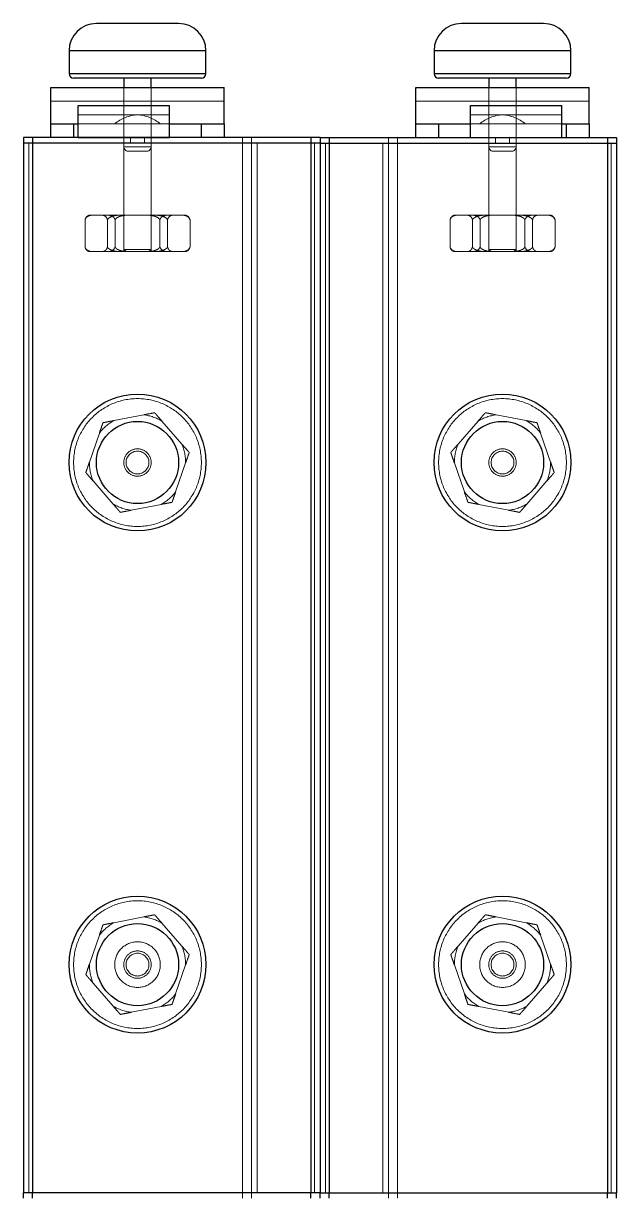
# Model space of a CAD drawing. Header units: millimetres. Extents: x 4892990 to 5673724, y 2128419 to 2381812.
# Drawn here: x 5653734 to 5654140, y 2380016 to 2380817 of the extents above; entities that cross this region are included whole.
import ezdxf

# ---------------------------------------------------------------- set-up
doc = ezdxf.new("R2010")
doc.units = ezdxf.units.MM
doc.header["$LTSCALE"] = 1000
doc.linetypes.add('HIDDEN', pattern=[0.375, 0.25, -0.125])
doc.layers.get('0').update_dxf_attribs({"linetype": 'CONTINUOUS'})

msp = doc.modelspace()

# ---------------------------------------------------------------- linework, layer by layer
at = {"color": 7, "linetype": 'Continuous', "lineweight": 25, "ltscale": 20}
for p, q in [((5653809.91, 2380817.33), (5653784.18, 2380817.33)), ((5653840.34, 2380817.33), (5653809.91, 2380817.33)), ((5654089.94, 2380817.33), (5654033.78, 2380817.33)), ((5653765.46, 2380798.61), (5653765.46, 2380783.01)), ((5653859.06, 2380783.01), (5653859.06, 2380798.61)), ((5654015.06, 2380798.61), (5654015.06, 2380783.01)), ((5654108.66, 2380783.01), (5654108.66, 2380798.61)), ((5653752.98, 2380773.65), (5653871.54, 2380773.65)), ((5653752.98, 2380748.69), (5653752.98, 2380773.65)), ((5653808.6, 2380779.89), (5653768.58, 2380779.89)), ((5653802.9, 2380779.89), (5653802.9, 2380773.65)), ((5653855.94, 2380779.89), (5653808.6, 2380779.89)), ((5653821.62, 2380773.65), (5653821.62, 2380779.89)), ((5653871.54, 2380748.69), (5653871.54, 2380773.65)), ((5654002.58, 2380773.65), (5654121.14, 2380773.65)), ((5654002.58, 2380748.69), (5654002.58, 2380773.65)), ((5654105.54, 2380779.89), (5654018.18, 2380779.89)), ((5654052.5, 2380779.89), (5654052.5, 2380773.65)), ((5654071.22, 2380773.65), (5654071.22, 2380779.89)), ((5654121.14, 2380748.69), (5654121.14, 2380773.65)), ((5653771.7, 2380739.33), (5653771.7, 2380761.17)), ((5653771.7, 2380761.17), (5653834.1, 2380761.17)), ((5653834.1, 2380739.33), (5653834.1, 2380761.17)), ((5654040.02, 2380739.33), (5654040.02, 2380761.17)), ((5654040.02, 2380761.17), (5654102.42, 2380761.17)), ((5654102.42, 2380739.33), (5654102.42, 2380761.17)), ((5653752.98, 2380739.33), (5653752.98, 2380748.69)), ((5653752.98, 2380748.69), (5653768.58, 2380748.69)), ((5653768.58, 2380748.69), (5653768.58, 2380739.33)), ((5653768.58, 2380748.69), (5653771.7, 2380748.69)), ((5653834.1, 2380748.69), (5653855.94, 2380748.69)), ((5653855.94, 2380739.33), (5653855.94, 2380748.69)), ((5653855.94, 2380748.69), (5653871.54, 2380748.69)), ((5653871.54, 2380748.69), (5653871.54, 2380739.33)), ((5654002.58, 2380739.33), (5654002.58, 2380748.69)), ((5654002.58, 2380748.69), (5654018.18, 2380748.69)), ((5654018.18, 2380748.69), (5654018.18, 2380739.33)), ((5654018.18, 2380748.69), (5654040.02, 2380748.69)), ((5654102.42, 2380748.69), (5654105.54, 2380748.69)), ((5654105.54, 2380739.33), (5654105.54, 2380748.69)), ((5654105.54, 2380748.69), (5654121.14, 2380748.69)), ((5654121.14, 2380748.69), (5654121.14, 2380739.33)), ((5653734.26, 2380739.33), (5653734.26, 2380735.59)), ((5653740.5, 2380739.33), (5653734.26, 2380739.33)), ((5653734.26, 2380735.59), (5653734.26, 2380017.99)), ((5653740.5, 2380735.59), (5653734.26, 2380735.59)), ((5653740.5, 2380739.33), (5653740.5, 2380735.59)), ((5653930.82, 2380739.33), (5653740.5, 2380739.33)), ((5653740.5, 2380735.59), (5653740.5, 2380017.99)), ((5653930.82, 2380735.59), (5653740.5, 2380735.59)), ((5653771.7, 2380739.33), (5653834.1, 2380739.33)), ((5653930.82, 2380739.33), (5653930.82, 2380735.59)), ((5653937.06, 2380739.33), (5653930.82, 2380739.33)), ((5653930.82, 2380735.59), (5653930.82, 2380017.99)), ((5653937.06, 2380735.59), (5653930.82, 2380735.59)), ((5653937.06, 2380739.33), (5653937.06, 2380735.59)), ((5653937.06, 2380739.33), (5653943.3, 2380739.33)), ((5653937.06, 2380735.59), (5653937.06, 2380017.99)), ((5653937.06, 2380735.59), (5653943.3, 2380735.59)), ((5653943.3, 2380739.33), (5653943.3, 2380735.59)), ((5653943.3, 2380739.33), (5654133.62, 2380739.33)), ((5653943.3, 2380735.59), (5653943.3, 2380017.99)), ((5653943.3, 2380735.59), (5654133.62, 2380735.59)), ((5654040.02, 2380739.33), (5654102.42, 2380739.33)), ((5654133.62, 2380739.33), (5654133.62, 2380735.59)), ((5654133.62, 2380739.33), (5654139.86, 2380739.33)), ((5654133.62, 2380735.59), (5654133.62, 2380017.99)), ((5654133.62, 2380735.59), (5654139.86, 2380735.59)), ((5654139.86, 2380739.33), (5654139.86, 2380735.59)), ((5654139.86, 2380735.59), (5654139.86, 2380017.99)), ((5653734.26, 2380014.25), (5653734.26, 2380017.99)), ((5653740.5, 2380017.99), (5653734.26, 2380017.99)), ((5653740.5, 2380014.25), (5653740.5, 2380017.99)), ((5653930.82, 2380017.99), (5653740.5, 2380017.99)), ((5653930.82, 2380014.25), (5653930.82, 2380017.99)), ((5653937.06, 2380017.99), (5653930.82, 2380017.99)), ((5653937.06, 2380014.25), (5653937.06, 2380017.99)), ((5653937.06, 2380017.99), (5653943.3, 2380017.99)), ((5653943.3, 2380017.99), (5654133.62, 2380017.99)), ((5653943.3, 2380014.25), (5653943.3, 2380017.99)), ((5654133.62, 2380017.99), (5654139.86, 2380017.99)), ((5654133.62, 2380014.25), (5654133.62, 2380017.99)), ((5654139.86, 2380014.25), (5654139.86, 2380017.99))]:
    msp.add_line(p, q, dxfattribs=at)
at = {"color": 8, "linetype": 'Continuous', "lineweight": 25, "ltscale": 20}
for p, q in [((5653808.34, 2380798.61), (5653765.46, 2380798.61)), ((5653859.06, 2380798.61), (5653808.34, 2380798.61)), ((5654108.66, 2380798.61), (5654015.06, 2380798.61)), ((5653765.46, 2380783.01), (5653808.34, 2380783.01)), ((5653808.34, 2380783.01), (5653859.06, 2380783.01)), ((5654015.06, 2380783.01), (5654108.66, 2380783.01))]:
    msp.add_line(p, q, dxfattribs=at)
at = {"color": 7, "linetype": 'HIDDEN', "lineweight": 18, "ltscale": 20}
for p, q in [((5653765.46, 2380798.61), (5653859.06, 2380798.61)), ((5654015.06, 2380798.61), (5654057.94, 2380798.61)), ((5654057.94, 2380798.61), (5654108.66, 2380798.61)), ((5653859.06, 2380783.01), (5653765.46, 2380783.01)), ((5654057.94, 2380783.01), (5654015.06, 2380783.01)), ((5654108.66, 2380783.01), (5654057.94, 2380783.01)), ((5653802.9, 2380773.65), (5653802.9, 2380764.29)), ((5653802.9, 2380773.65), (5653802.9, 2380662.89)), ((5653821.62, 2380764.29), (5653821.62, 2380773.65)), ((5653821.62, 2380662.89), (5653821.62, 2380773.65)), ((5654052.5, 2380773.65), (5654052.5, 2380764.29)), ((5654052.5, 2380773.65), (5654052.5, 2380662.89)), ((5654071.22, 2380764.29), (5654071.22, 2380773.65)), ((5654071.22, 2380662.89), (5654071.22, 2380773.65)), ((5653752.98, 2380764.29), (5653871.54, 2380764.29)), ((5654002.58, 2380764.29), (5654121.14, 2380764.29)), ((5653771.7, 2380754.93), (5653834.1, 2380754.93)), ((5654040.02, 2380754.93), (5654102.42, 2380754.93)), ((5653768.58, 2380739.33), (5653768.58, 2380748.69)), ((5653771.7, 2380748.69), (5653834.1, 2380748.69)), ((5653855.94, 2380748.69), (5653855.94, 2380739.33)), ((5654018.18, 2380739.33), (5654018.18, 2380748.69)), ((5654040.02, 2380748.69), (5654102.42, 2380748.69)), ((5654105.54, 2380748.69), (5654105.54, 2380739.33)), ((5653738, 2380735.59), (5653738, 2380017.99)), ((5653740.5, 2380739.33), (5653740.5, 2380735.59)), ((5653740.5, 2380735.59), (5653740.5, 2380017.99)), ((5653807.58, 2380739.33), (5653807.58, 2380735.59)), ((5653816.94, 2380735.59), (5653816.94, 2380739.33)), ((5653884.02, 2380739.33), (5653884.02, 2380735.59)), ((5653884.02, 2380735.59), (5653884.02, 2380017.99)), ((5653890.26, 2380739.33), (5653890.26, 2380735.59)), ((5653890.26, 2380735.59), (5653890.26, 2380017.99)), ((5653894, 2380735.59), (5653894, 2380017.99)), ((5653930.82, 2380739.33), (5653930.82, 2380735.59)), ((5653930.82, 2380735.59), (5653930.82, 2380017.99)), ((5653933.31, 2380735.59), (5653933.31, 2380017.99)), ((5653940.8, 2380735.59), (5653940.8, 2380017.99)), ((5653943.3, 2380739.33), (5653943.3, 2380735.59)), ((5653943.3, 2380735.59), (5653943.3, 2380017.99)), ((5653980.11, 2380735.59), (5653980.11, 2380017.99)), ((5653983.86, 2380739.33), (5653983.86, 2380735.59)), ((5653983.86, 2380735.59), (5653983.86, 2380017.99)), ((5653990.1, 2380739.33), (5653990.1, 2380735.59)), ((5653990.1, 2380735.59), (5653990.1, 2380017.99)), ((5654057.18, 2380739.33), (5654057.18, 2380735.59)), ((5654066.54, 2380735.59), (5654066.54, 2380739.33)), ((5654133.62, 2380739.33), (5654133.62, 2380735.59)), ((5654133.62, 2380735.59), (5654133.62, 2380017.99)), ((5654136.11, 2380735.59), (5654136.11, 2380017.99)), ((5653802.91, 2380733.09), (5653821.61, 2380733.09)), ((5653810.9, 2380729.97), (5653806.02, 2380729.97)), ((5653818.5, 2380729.97), (5653810.9, 2380729.97)), ((5654071.21, 2380733.09), (5654052.51, 2380733.09)), ((5654068.1, 2380729.97), (5654055.62, 2380729.97)), ((5653779.35, 2380686.29), (5653779.57, 2380686.29)), ((5653788.48, 2380686.29), (5653779.57, 2380686.29)), ((5653799.22, 2380686.29), (5653788.48, 2380686.29)), ((5653820.07, 2380686.29), (5653799.22, 2380686.29)), ((5653802.9, 2380686.29), (5653802.9, 2380661.33)), ((5653820.07, 2380686.29), (5653831.91, 2380686.29)), ((5653821.62, 2380661.33), (5653821.62, 2380686.29)), ((5653843.85, 2380686.29), (5653831.91, 2380686.29)), ((5653843.85, 2380686.29), (5653845.16, 2380686.29)), ((5654028.95, 2380686.29), (5654030.27, 2380686.29)), ((5654042.21, 2380686.29), (5654030.27, 2380686.29)), ((5654042.21, 2380686.29), (5654054.04, 2380686.29)), ((5654052.5, 2380686.29), (5654052.5, 2380661.33)), ((5654074.89, 2380686.29), (5654054.04, 2380686.29)), ((5654071.22, 2380661.33), (5654071.22, 2380686.29)), ((5654074.89, 2380686.29), (5654085.63, 2380686.29)), ((5654094.54, 2380686.29), (5654085.63, 2380686.29)), ((5654094.54, 2380686.29), (5654094.76, 2380686.29)), ((5653776.36, 2380683.17), (5653776.36, 2380664.45)), ((5653791.69, 2380683.17), (5653791.69, 2380664.45)), ((5653796.92, 2380683.17), (5653796.92, 2380664.45)), ((5653827.59, 2380683.17), (5653827.59, 2380664.45)), ((5653832.82, 2380683.17), (5653832.82, 2380664.45)), ((5653848.16, 2380683.17), (5653848.16, 2380664.45)), ((5654025.96, 2380683.17), (5654025.96, 2380664.45)), ((5654041.29, 2380683.17), (5654041.29, 2380664.45)), ((5654046.52, 2380683.17), (5654046.52, 2380664.45)), ((5654077.19, 2380683.17), (5654077.19, 2380664.45)), ((5654082.42, 2380683.17), (5654082.42, 2380664.45)), ((5654097.76, 2380683.17), (5654097.76, 2380664.45)), ((5653779.35, 2380661.33), (5653779.57, 2380661.33)), ((5653788.48, 2380661.33), (5653779.57, 2380661.33)), ((5653799.22, 2380661.33), (5653788.48, 2380661.33)), ((5653820.07, 2380661.33), (5653799.22, 2380661.33)), ((5653802.9, 2380662.89), (5653811.47, 2380662.89)), ((5653802.9, 2380662.89), (5653804.46, 2380661.33)), ((5653811.47, 2380662.89), (5653821.62, 2380662.89)), ((5653820.06, 2380661.33), (5653821.62, 2380662.89)), ((5653820.07, 2380661.33), (5653831.91, 2380661.33)), ((5653843.85, 2380661.33), (5653831.91, 2380661.33)), ((5653843.85, 2380661.33), (5653845.16, 2380661.33)), ((5654028.95, 2380661.33), (5654030.27, 2380661.33)), ((5654042.21, 2380661.33), (5654030.27, 2380661.33)), ((5654042.21, 2380661.33), (5654054.04, 2380661.33)), ((5654052.5, 2380662.89), (5654071.22, 2380662.89)), ((5654052.5, 2380662.89), (5654054.06, 2380661.33)), ((5654074.89, 2380661.33), (5654054.04, 2380661.33)), ((5654069.66, 2380661.33), (5654071.22, 2380662.89)), ((5654074.89, 2380661.33), (5654085.63, 2380661.33)), ((5654094.54, 2380661.33), (5654085.63, 2380661.33)), ((5654094.54, 2380661.33), (5654094.76, 2380661.33)), ((5653796.03, 2380545.82), (5653816.57, 2380549.81)), ((5654057.54, 2380549.81), (5654078.08, 2380545.82)), ((5653828.94, 2380545.55), (5653842.66, 2380529.77)), ((5654031.45, 2380529.77), (5654045.17, 2380545.55)), ((5653779.35, 2380517.45), (5653786.16, 2380537.24)), ((5654087.95, 2380537.24), (5654094.76, 2380517.45)), ((5653845.16, 2380516.92), (5653838.35, 2380497.14)), ((5654035.76, 2380497.14), (5654028.95, 2380516.92)), ((5653795.57, 2380488.83), (5653781.85, 2380504.61)), ((5654092.26, 2380504.61), (5654078.54, 2380488.83)), ((5653828.48, 2380488.56), (5653807.94, 2380484.57)), ((5654066.17, 2380484.57), (5654045.63, 2380488.56)), ((5653796.03, 2380202.62), (5653816.57, 2380206.61)), ((5654057.54, 2380206.61), (5654078.08, 2380202.62)), ((5653828.94, 2380202.35), (5653842.66, 2380186.57)), ((5654031.45, 2380186.57), (5654045.17, 2380202.35)), ((5653779.35, 2380174.25), (5653786.16, 2380194.04)), ((5654087.95, 2380194.04), (5654094.76, 2380174.25)), ((5653845.16, 2380173.72), (5653838.35, 2380153.94)), ((5654035.76, 2380153.94), (5654028.95, 2380173.72)), ((5653795.57, 2380145.63), (5653781.85, 2380161.41)), ((5654092.26, 2380161.41), (5654078.54, 2380145.63)), ((5653828.48, 2380145.36), (5653807.94, 2380141.37)), ((5654066.17, 2380141.37), (5654045.63, 2380145.36)), ((5653740.5, 2380014.25), (5653740.5, 2380017.99)), ((5653884.02, 2380014.25), (5653884.02, 2380017.99)), ((5653890.26, 2380014.25), (5653890.26, 2380017.99)), ((5653930.82, 2380014.25), (5653930.82, 2380017.99)), ((5653943.3, 2380014.25), (5653943.3, 2380017.99)), ((5653983.86, 2380014.25), (5653983.86, 2380017.99)), ((5653990.1, 2380014.25), (5653990.1, 2380017.99)), ((5654133.62, 2380014.25), (5654133.62, 2380017.99))]:
    msp.add_line(p, q, dxfattribs=at)
at = {"color": 7, "linetype": 'Continuous', "lineweight": 25, "ltscale": 400}
for centre, radius in [((5653812.26, 2380517.19), 46.8), ((5654061.86, 2380517.19), 46.8), ((5653812.26, 2380517.19), 28.08), ((5654061.86, 2380517.19), 28.08), ((5653812.26, 2380173.99), 46.8), ((5654061.86, 2380173.99), 46.8), ((5653812.26, 2380173.99), 28.08), ((5654061.86, 2380173.99), 28.08)]:
    msp.add_circle(centre, radius, dxfattribs=at)
at = {"color": 7, "linetype": 'HIDDEN', "lineweight": 18, "ltscale": 400}
for centre, radius in [((5653812.26, 2380517.19), 43.68), ((5654061.86, 2380517.19), 43.68), ((5653812.26, 2380517.19), 9.36), ((5653812.26, 2380517.19), 7.8), ((5654061.86, 2380517.19), 9.36), ((5654061.86, 2380517.19), 7.8), ((5653812.26, 2380173.99), 43.68), ((5654061.86, 2380173.99), 43.68), ((5653812.26, 2380173.99), 15.6), ((5654061.86, 2380173.99), 15.6), ((5653812.26, 2380173.99), 9.36), ((5653812.26, 2380173.99), 7.8), ((5654061.86, 2380173.99), 9.36), ((5654061.86, 2380173.99), 7.8)]:
    msp.add_circle(centre, radius, dxfattribs=at)
at = {"color": 7, "linetype": 'Continuous', "lineweight": 25, "ltscale": 400}
for centre, radius, start, end in [((5653784.18, 2380798.61), 18.72, 90, 180), ((5653840.34, 2380798.61), 18.72, 0, 90), ((5654033.78, 2380798.61), 18.72, 90, 180), ((5654089.94, 2380798.61), 18.72, 0, 90), ((5653768.58, 2380783.01), 3.12, 180, 270), ((5653855.94, 2380783.01), 3.12, 270, 0), ((5654018.18, 2380783.01), 3.12, 180, 270), ((5654105.54, 2380783.01), 3.12, 270, 0)]:
    msp.add_arc(centre, radius, start, end, dxfattribs=at)
at = {"color": 7, "linetype": 'HIDDEN', "lineweight": 18, "ltscale": 400}
for centre, radius, start, end in [((5653814.16, 2380727.54), 27.46, 93.98456, 129.61826), ((5653810.35, 2380727.54), 27.46, 50.38174, 86.01544), ((5654063.76, 2380727.54), 27.46, 93.98456, 129.61826), ((5654059.95, 2380727.54), 27.46, 50.38174, 86.01544), ((5653806.02, 2380733.09), 3.12, 180, 270), ((5653818.5, 2380733.09), 3.12, 270, 0), ((5654055.62, 2380733.09), 3.12, 180, 270), ((5654068.1, 2380733.09), 3.12, 270, 0), ((5653780.71, 2380681.82), 4.68, 106.87449, 128.90377), ((5653843.8, 2380681.82), 4.68, 51.07907, 73.12551), ((5654030.31, 2380681.82), 4.68, 106.87449, 129.4744), ((5654093.4, 2380681.82), 4.68, 50.57514, 73.12551), ((5653780.71, 2380665.81), 4.68, 230.57514, 253.12551), ((5653843.8, 2380665.81), 4.68, 286.87449, 309.4744), ((5654030.31, 2380665.81), 4.68, 231.07907, 253.12551), ((5654093.4, 2380665.81), 4.68, 286.87449, 308.90377), ((5653812.26, 2380517.19), 32.91, 59.53865, 82.47109), ((5654061.86, 2380517.19), 32.91, 97.52891, 120.46135), ((5653812.26, 2380517.19), 32.91, 119.53865, 142.47109), ((5654061.86, 2380517.19), 32.91, 37.52891, 60.46135), ((5653812.26, 2380517.19), 32.91, 359.53865, 22.47109), ((5654061.86, 2380517.19), 32.91, 157.52891, 180.46135), ((5653812.26, 2380517.19), 32.91, 179.53865, 202.47109), ((5654061.86, 2380517.19), 32.91, 337.52891, 0.46135), ((5653812.26, 2380517.19), 32.91, 299.53865, 322.47109), ((5654061.86, 2380517.19), 32.91, 217.52891, 240.46135), ((5653812.26, 2380517.19), 32.91, 239.53865, 262.47109), ((5654061.86, 2380517.19), 32.91, 277.52891, 300.46135), ((5653812.26, 2380173.99), 32.91, 59.53865, 82.47109), ((5654061.86, 2380173.99), 32.91, 97.52891, 120.46135), ((5653812.26, 2380173.99), 32.91, 119.53865, 142.47109), ((5654061.86, 2380173.99), 32.91, 37.52891, 60.46135), ((5653812.26, 2380173.99), 32.91, 359.53865, 22.47109), ((5654061.86, 2380173.99), 32.91, 157.52891, 180.46135), ((5653812.26, 2380173.99), 32.91, 179.53865, 202.47109), ((5654061.86, 2380173.99), 32.91, 337.52891, 0.46135), ((5653812.26, 2380173.99), 32.91, 299.53865, 322.47109), ((5654061.86, 2380173.99), 32.91, 217.52891, 240.46135), ((5653812.26, 2380173.99), 32.91, 239.53865, 262.47109), ((5654061.86, 2380173.99), 32.91, 277.52891, 300.46135)]:
    msp.add_arc(centre, radius, start, end, dxfattribs=at)
at = {"color": 7, "linetype": 'HIDDEN', "lineweight": 18, "ltscale": 20}
for points, knots in [([(5653776.36, 2380683.17), (5653776.5, 2380683.59), (5653776.87, 2380684.62), (5653778, 2380685.78), (5653778.95, 2380686.09), (5653779.57, 2380686.29)], [0, 0, 0, 0, 0.189982, 0.475794, 1, 1, 1, 1]), ([(5653780.67, 2380686.29), (5653779.73, 2380686.07), (5653778.45, 2380685.76), (5653776.98, 2380684.49), (5653776.55, 2380683.59), (5653776.36, 2380683.17)], [0, 0, 0, 0, 0.585914, 0.807342, 1, 1, 1, 1]), ([(5653788.48, 2380686.29), (5653789.17, 2380686.07), (5653790.13, 2380685.76), (5653791.23, 2380684.49), (5653791.55, 2380683.59), (5653791.69, 2380683.17)], [0, 0, 0, 0, 0.585914, 0.807342, 1, 1, 1, 1]), ([(5653791.69, 2380683.17), (5653791.8, 2380683.33), (5653792.2, 2380683.92), (5653793.55, 2380684.95), (5653796.02, 2380685.89), (5653798.09, 2380686.15), (5653799.22, 2380686.29)], [0, 0, 0, 0, 0.067169, 0.254115, 0.594358, 1, 1, 1, 1]), ([(5653796.92, 2380683.17), (5653796.72, 2380683.59), (5653796.23, 2380684.62), (5653794.72, 2380685.78), (5653793.44, 2380686.09), (5653792.61, 2380686.29)], [0, 0, 0, 0, 0.189982, 0.475794, 1, 1, 1, 1]), ([(5653804.44, 2380686.29), (5653803.25, 2380686.14), (5653801.35, 2380685.9), (5653798.89, 2380684.99), (5653797.52, 2380684.06), (5653797.01, 2380683.32), (5653796.92, 2380683.17)], [0, 0, 0, 0, 0.42784, 0.681519, 0.937996, 1, 1, 1, 1]), ([(5653820.07, 2380686.29), (5653821.26, 2380686.14), (5653823.16, 2380685.9), (5653825.62, 2380684.99), (5653827, 2380684.06), (5653827.5, 2380683.32), (5653827.59, 2380683.17)], [0, 0, 0, 0, 0.427841, 0.681518, 0.937997, 1, 1, 1, 1]), ([(5653832.82, 2380683.17), (5653832.71, 2380683.33), (5653832.31, 2380683.92), (5653830.96, 2380684.95), (5653828.49, 2380685.89), (5653826.42, 2380686.15), (5653825.29, 2380686.29)], [0, 0, 0, 0, 0.067168, 0.254115, 0.594357, 1, 1, 1, 1]), ([(5653827.59, 2380683.17), (5653827.79, 2380683.59), (5653828.28, 2380684.62), (5653829.79, 2380685.78), (5653831.08, 2380686.09), (5653831.91, 2380686.29)], [0, 0, 0, 0, 0.189982, 0.475794, 1, 1, 1, 1]), ([(5653836.03, 2380686.29), (5653835.34, 2380686.07), (5653834.38, 2380685.76), (5653833.28, 2380684.49), (5653832.97, 2380683.59), (5653832.82, 2380683.17)], [0, 0, 0, 0, 0.585914, 0.807342, 1, 1, 1, 1]), ([(5653843.85, 2380686.29), (5653844.78, 2380686.07), (5653846.06, 2380685.76), (5653847.53, 2380684.49), (5653847.96, 2380683.59), (5653848.16, 2380683.17)], [0, 0, 0, 0, 0.585914, 0.807342, 1, 1, 1, 1]), ([(5653848.16, 2380683.17), (5653848.01, 2380683.59), (5653847.64, 2380684.62), (5653846.52, 2380685.78), (5653845.56, 2380686.09), (5653844.94, 2380686.29)], [0, 0, 0, 0, 0.189983, 0.475794, 1, 1, 1, 1]), ([(5654025.96, 2380683.17), (5654026.15, 2380683.59), (5654026.64, 2380684.62), (5654028.15, 2380685.78), (5654029.44, 2380686.09), (5654030.27, 2380686.29)], [0, 0, 0, 0, 0.1899824, 0.4757941, 1, 1, 1, 1]), ([(5654029.17, 2380686.29), (5654028.48, 2380686.07), (5654027.52, 2380685.76), (5654026.42, 2380684.49), (5654026.1, 2380683.59), (5654025.96, 2380683.17)], [0, 0, 0, 0, 0.585914, 0.807342, 1, 1, 1, 1]), ([(5654041.29, 2380683.17), (5654041.15, 2380683.59), (5654040.78, 2380684.62), (5654039.65, 2380685.78), (5654038.7, 2380686.09), (5654038.08, 2380686.29)], [0, 0, 0, 0, 0.189983, 0.475794, 1, 1, 1, 1]), ([(5654048.82, 2380686.29), (5654047.63, 2380686.14), (5654045.73, 2380685.9), (5654043.27, 2380684.99), (5654041.89, 2380684.06), (5654041.39, 2380683.32), (5654041.29, 2380683.17)], [0, 0, 0, 0, 0.427841, 0.681518, 0.937997, 1, 1, 1, 1]), ([(5654042.21, 2380686.29), (5654043.14, 2380686.07), (5654044.42, 2380685.76), (5654045.89, 2380684.49), (5654046.32, 2380683.59), (5654046.52, 2380683.17)], [0, 0, 0, 0, 0.585914, 0.807342, 1, 1, 1, 1]), ([(5654046.52, 2380683.17), (5654046.62, 2380683.33), (5654047.03, 2380683.92), (5654048.38, 2380684.95), (5654050.84, 2380685.89), (5654052.92, 2380686.15), (5654054.04, 2380686.29)], [0, 0, 0, 0, 0.067168, 0.254115, 0.594357, 1, 1, 1, 1]), ([(5654077.19, 2380683.17), (5654077.09, 2380683.33), (5654076.69, 2380683.92), (5654075.34, 2380684.95), (5654072.87, 2380685.89), (5654070.8, 2380686.15), (5654069.67, 2380686.29)], [0, 0, 0, 0, 0.067169, 0.254115, 0.594358, 1, 1, 1, 1]), ([(5654074.89, 2380686.29), (5654076.08, 2380686.14), (5654077.98, 2380685.9), (5654080.44, 2380684.99), (5654081.82, 2380684.06), (5654082.32, 2380683.32), (5654082.42, 2380683.17)], [0, 0, 0, 0, 0.427842, 0.681519, 0.937997, 1, 1, 1, 1]), ([(5654081.51, 2380686.29), (5654080.57, 2380686.07), (5654079.29, 2380685.76), (5654077.82, 2380684.49), (5654077.39, 2380683.59), (5654077.19, 2380683.17)], [0, 0, 0, 0, 0.585914, 0.807342, 1, 1, 1, 1]), ([(5654082.42, 2380683.17), (5654082.56, 2380683.59), (5654082.93, 2380684.62), (5654084.06, 2380685.78), (5654085.01, 2380686.09), (5654085.63, 2380686.29)], [0, 0, 0, 0, 0.189982, 0.475794, 1, 1, 1, 1]), ([(5654097.76, 2380683.17), (5654097.56, 2380683.59), (5654097.07, 2380684.62), (5654095.56, 2380685.78), (5654094.28, 2380686.09), (5654093.45, 2380686.29)], [0, 0, 0, 0, 0.1899824, 0.4757938, 1, 1, 1, 1]), ([(5654094.54, 2380686.29), (5654095.24, 2380686.07), (5654096.19, 2380685.76), (5654097.29, 2380684.49), (5654097.61, 2380683.59), (5654097.76, 2380683.17)], [0, 0, 0, 0, 0.585914, 0.807342, 1, 1, 1, 1]), ([(5653779.57, 2380661.33), (5653778.88, 2380661.56), (5653777.92, 2380661.87), (5653776.82, 2380663.13), (5653776.5, 2380664.04), (5653776.36, 2380664.45)], [0, 0, 0, 0, 0.585914, 0.807342, 1, 1, 1, 1]), ([(5653776.36, 2380664.45), (5653776.55, 2380664.04), (5653777.04, 2380663.01), (5653778.55, 2380661.84), (5653779.84, 2380661.53), (5653780.67, 2380661.33)], [0, 0, 0, 0, 0.1899824, 0.4757938, 1, 1, 1, 1]), ([(5653791.69, 2380664.45), (5653791.55, 2380664.04), (5653791.18, 2380663.01), (5653790.05, 2380661.84), (5653789.1, 2380661.53), (5653788.48, 2380661.33)], [0, 0, 0, 0, 0.189982, 0.475794, 1, 1, 1, 1]), ([(5653799.22, 2380661.33), (5653798.03, 2380661.49), (5653796.13, 2380661.73), (5653793.67, 2380662.64), (5653792.29, 2380663.57), (5653791.79, 2380664.31), (5653791.69, 2380664.45)], [0, 0, 0, 0, 0.427842, 0.681519, 0.937997, 1, 1, 1, 1]), ([(5653792.61, 2380661.33), (5653793.54, 2380661.56), (5653794.82, 2380661.87), (5653796.29, 2380663.13), (5653796.72, 2380664.04), (5653796.92, 2380664.45)], [0, 0, 0, 0, 0.585914, 0.807342, 1, 1, 1, 1]), ([(5653796.92, 2380664.45), (5653797.02, 2380664.3), (5653797.43, 2380663.71), (5653798.78, 2380662.67), (5653801.24, 2380661.74), (5653803.32, 2380661.48), (5653804.44, 2380661.33)], [0, 0, 0, 0, 0.067169, 0.254115, 0.594358, 1, 1, 1, 1]), ([(5653827.59, 2380664.45), (5653827.49, 2380664.3), (5653827.09, 2380663.71), (5653825.74, 2380662.67), (5653823.27, 2380661.74), (5653821.2, 2380661.48), (5653820.07, 2380661.33)], [0, 0, 0, 0, 0.067168, 0.254115, 0.594357, 1, 1, 1, 1]), ([(5653825.29, 2380661.33), (5653826.48, 2380661.49), (5653828.38, 2380661.73), (5653830.84, 2380662.64), (5653832.22, 2380663.57), (5653832.72, 2380664.31), (5653832.82, 2380664.45)], [0, 0, 0, 0, 0.427841, 0.681518, 0.937997, 1, 1, 1, 1]), ([(5653831.91, 2380661.33), (5653830.97, 2380661.56), (5653829.69, 2380661.87), (5653828.22, 2380663.13), (5653827.79, 2380664.04), (5653827.59, 2380664.45)], [0, 0, 0, 0, 0.585914, 0.807342, 1, 1, 1, 1]), ([(5653832.82, 2380664.45), (5653832.96, 2380664.04), (5653833.33, 2380663.01), (5653834.46, 2380661.84), (5653835.41, 2380661.53), (5653836.03, 2380661.33)], [0, 0, 0, 0, 0.189983, 0.475794, 1, 1, 1, 1]), ([(5653848.16, 2380664.45), (5653847.96, 2380664.04), (5653847.47, 2380663.01), (5653845.96, 2380661.84), (5653844.68, 2380661.53), (5653843.85, 2380661.33)], [0, 0, 0, 0, 0.1899824, 0.4757941, 1, 1, 1, 1]), ([(5653844.94, 2380661.33), (5653845.64, 2380661.56), (5653846.59, 2380661.87), (5653847.69, 2380663.13), (5653848.01, 2380664.04), (5653848.16, 2380664.45)], [0, 0, 0, 0, 0.585914, 0.807342, 1, 1, 1, 1]), ([(5654030.27, 2380661.33), (5654029.33, 2380661.56), (5654028.05, 2380661.87), (5654026.58, 2380663.13), (5654026.15, 2380664.04), (5654025.96, 2380664.45)], [0, 0, 0, 0, 0.585914, 0.807342, 1, 1, 1, 1]), ([(5654025.96, 2380664.45), (5654026.1, 2380664.04), (5654026.47, 2380663.01), (5654027.6, 2380661.84), (5654028.55, 2380661.53), (5654029.17, 2380661.33)], [0, 0, 0, 0, 0.189983, 0.475794, 1, 1, 1, 1]), ([(5654038.08, 2380661.33), (5654038.77, 2380661.56), (5654039.73, 2380661.87), (5654040.83, 2380663.13), (5654041.15, 2380664.04), (5654041.29, 2380664.45)], [0, 0, 0, 0, 0.585914, 0.807342, 1, 1, 1, 1]), ([(5654041.29, 2380664.45), (5654041.4, 2380664.3), (5654041.8, 2380663.71), (5654043.15, 2380662.67), (5654045.62, 2380661.74), (5654047.69, 2380661.48), (5654048.82, 2380661.33)], [0, 0, 0, 0, 0.067168, 0.254115, 0.594357, 1, 1, 1, 1]), ([(5654046.52, 2380664.45), (5654046.32, 2380664.04), (5654045.83, 2380663.01), (5654044.32, 2380661.84), (5654043.04, 2380661.53), (5654042.21, 2380661.33)], [0, 0, 0, 0, 0.189982, 0.475794, 1, 1, 1, 1]), ([(5654054.04, 2380661.33), (5654052.85, 2380661.49), (5654050.95, 2380661.73), (5654048.49, 2380662.64), (5654047.12, 2380663.57), (5654046.61, 2380664.31), (5654046.52, 2380664.45)], [0, 0, 0, 0, 0.427841, 0.681518, 0.937997, 1, 1, 1, 1]), ([(5654069.67, 2380661.33), (5654070.86, 2380661.49), (5654072.76, 2380661.73), (5654075.22, 2380662.64), (5654076.6, 2380663.57), (5654077.1, 2380664.31), (5654077.19, 2380664.45)], [0, 0, 0, 0, 0.42784, 0.681519, 0.937996, 1, 1, 1, 1]), ([(5654082.42, 2380664.45), (5654082.31, 2380664.3), (5654081.91, 2380663.71), (5654080.56, 2380662.67), (5654078.09, 2380661.74), (5654076.02, 2380661.48), (5654074.89, 2380661.33)], [0, 0, 0, 0, 0.067169, 0.254115, 0.594358, 1, 1, 1, 1]), ([(5654077.19, 2380664.45), (5654077.39, 2380664.04), (5654077.88, 2380663.01), (5654079.39, 2380661.84), (5654080.68, 2380661.53), (5654081.51, 2380661.33)], [0, 0, 0, 0, 0.189982, 0.475794, 1, 1, 1, 1]), ([(5654085.63, 2380661.33), (5654084.94, 2380661.56), (5654083.98, 2380661.87), (5654082.88, 2380663.13), (5654082.57, 2380664.04), (5654082.42, 2380664.45)], [0, 0, 0, 0, 0.585914, 0.807342, 1, 1, 1, 1]), ([(5654093.45, 2380661.33), (5654094.38, 2380661.56), (5654095.66, 2380661.87), (5654097.13, 2380663.13), (5654097.56, 2380664.04), (5654097.76, 2380664.45)], [0, 0, 0, 0, 0.585914, 0.807342, 1, 1, 1, 1]), ([(5654097.76, 2380664.45), (5654097.61, 2380664.04), (5654097.24, 2380663.01), (5654096.12, 2380661.84), (5654095.16, 2380661.53), (5654094.54, 2380661.33)], [0, 0, 0, 0, 0.189982, 0.475794, 1, 1, 1, 1]), ([(5653823.98, 2380551.25), (5653823.64, 2380551.19), (5653822.8, 2380551.02), (5653820.2, 2380550.52), (5653817.99, 2380550.09), (5653816.57, 2380549.81)], [0, 0, 0, 0, 0.1899771, 0.4757918, 1, 1, 1, 1]), ([(5653828.94, 2380545.55), (5653828.15, 2380546.46), (5653826.9, 2380547.89), (5653825.28, 2380549.76), (5653824.38, 2380550.8), (5653824.05, 2380551.18), (5653823.98, 2380551.25)], [0, 0, 0, 0, 0.427841, 0.681524, 0.938007, 1, 1, 1, 1]), ([(5654050.13, 2380551.25), (5654050.06, 2380551.17), (5654049.79, 2380550.87), (5654048.91, 2380549.85), (5654047.28, 2380547.98), (5654045.92, 2380546.41), (5654045.17, 2380545.55)], [0, 0, 0, 0, 0.067164, 0.254112, 0.594355, 1, 1, 1, 1]), ([(5654057.54, 2380549.81), (5654055.94, 2380550.12), (5654053.73, 2380550.55), (5654051.21, 2380551.05), (5654050.47, 2380551.19), (5654050.13, 2380551.25)], [0, 0, 0, 0, 0.585913, 0.807344, 1, 1, 1, 1]), ([(5653788.62, 2380544.38), (5653788.51, 2380544.05), (5653788.23, 2380543.24), (5653787.36, 2380540.73), (5653786.63, 2380538.61), (5653786.16, 2380537.24)], [0, 0, 0, 0, 0.189982, 0.47579, 1, 1, 1, 1]), ([(5653796.03, 2380545.82), (5653794.43, 2380545.51), (5653792.22, 2380545.08), (5653789.69, 2380544.59), (5653788.96, 2380544.44), (5653788.62, 2380544.38)], [0, 0, 0, 0, 0.585914, 0.807344, 1, 1, 1, 1]), ([(5654085.49, 2380544.38), (5654085.16, 2380544.44), (5654084.31, 2380544.61), (5654081.71, 2380545.11), (5654079.51, 2380545.54), (5654078.08, 2380545.82)], [0, 0, 0, 0, 0.1899771, 0.4757918, 1, 1, 1, 1]), ([(5654087.95, 2380537.24), (5654087.42, 2380538.78), (5654086.69, 2380540.91), (5654085.85, 2380543.34), (5654085.61, 2380544.05), (5654085.49, 2380544.38)], [0, 0, 0, 0, 0.5859144, 0.8073433, 1, 1, 1, 1]), ([(5653847.62, 2380524.07), (5653847.55, 2380524.15), (5653847.29, 2380524.45), (5653846.4, 2380525.47), (5653844.77, 2380527.34), (5653843.41, 2380528.91), (5653842.66, 2380529.77)], [0, 0, 0, 0, 0.067169, 0.254116, 0.594358, 1, 1, 1, 1]), ([(5654031.45, 2380529.77), (5654030.66, 2380528.86), (5654029.41, 2380527.43), (5654027.79, 2380525.56), (5654026.89, 2380524.52), (5654026.56, 2380524.14), (5654026.49, 2380524.07)], [0, 0, 0, 0, 0.427847, 0.681521, 0.938002, 1, 1, 1, 1]), ([(5653779.35, 2380517.45), (5653778.82, 2380515.91), (5653778.09, 2380513.78), (5653777.25, 2380511.35), (5653777.01, 2380510.64), (5653776.89, 2380510.31)], [0, 0, 0, 0, 0.58592, 0.807342, 1, 1, 1, 1]), ([(5653845.16, 2380516.92), (5653845.69, 2380518.47), (5653846.43, 2380520.6), (5653847.26, 2380523.03), (5653847.51, 2380523.74), (5653847.62, 2380524.07)], [0, 0, 0, 0, 0.58592, 0.807342, 1, 1, 1, 1]), ([(5654026.49, 2380524.07), (5654026.6, 2380523.74), (5654026.88, 2380522.93), (5654027.75, 2380520.42), (5654028.48, 2380518.3), (5654028.95, 2380516.92)], [0, 0, 0, 0, 0.189976, 0.475796, 1, 1, 1, 1]), ([(5654097.22, 2380510.31), (5654097.11, 2380510.64), (5654096.83, 2380511.45), (5654095.97, 2380513.96), (5654095.23, 2380516.08), (5654094.76, 2380517.45)], [0, 0, 0, 0, 0.189976, 0.475796, 1, 1, 1, 1]), ([(5653776.89, 2380510.31), (5653776.96, 2380510.23), (5653777.23, 2380509.93), (5653778.12, 2380508.91), (5653779.74, 2380507.04), (5653781.11, 2380505.47), (5653781.85, 2380504.61)], [0, 0, 0, 0, 0.067169, 0.254116, 0.594357, 1, 1, 1, 1]), ([(5654092.26, 2380504.61), (5654093.05, 2380505.51), (5654094.3, 2380506.95), (5654095.92, 2380508.82), (5654096.83, 2380509.86), (5654097.16, 2380510.24), (5654097.22, 2380510.31)], [0, 0, 0, 0, 0.427847, 0.68152, 0.938002, 1, 1, 1, 1]), ([(5653835.89, 2380490), (5653836.01, 2380490.33), (5653836.29, 2380491.14), (5653837.15, 2380493.65), (5653837.88, 2380495.77), (5653838.35, 2380497.14)], [0, 0, 0, 0, 0.189982, 0.47579, 1, 1, 1, 1]), ([(5654035.76, 2380497.14), (5654036.29, 2380495.6), (5654037.02, 2380493.47), (5654037.86, 2380491.04), (5654038.1, 2380490.33), (5654038.22, 2380490)], [0, 0, 0, 0, 0.585914, 0.807344, 1, 1, 1, 1]), ([(5653795.57, 2380488.83), (5653796.36, 2380487.92), (5653797.61, 2380486.49), (5653799.23, 2380484.62), (5653800.14, 2380483.58), (5653800.47, 2380483.2), (5653800.53, 2380483.13)], [0, 0, 0, 0, 0.427841, 0.681524, 0.938006, 1, 1, 1, 1]), ([(5653828.48, 2380488.56), (5653830.08, 2380488.87), (5653832.29, 2380489.3), (5653834.82, 2380489.79), (5653835.55, 2380489.94), (5653835.89, 2380490)], [0, 0, 0, 0, 0.585914, 0.807343, 1, 1, 1, 1]), ([(5654038.22, 2380490), (5654038.56, 2380489.94), (5654039.4, 2380489.77), (5654042, 2380489.27), (5654044.21, 2380488.84), (5654045.63, 2380488.56)], [0, 0, 0, 0, 0.189977, 0.475791, 1, 1, 1, 1]), ([(5654073.58, 2380483.13), (5654073.65, 2380483.21), (5654073.92, 2380483.51), (5654074.81, 2380484.53), (5654076.43, 2380486.4), (5654077.8, 2380487.97), (5654078.54, 2380488.83)], [0, 0, 0, 0, 0.067164, 0.254112, 0.594356, 1, 1, 1, 1]), ([(5653800.53, 2380483.13), (5653800.87, 2380483.19), (5653801.71, 2380483.36), (5653804.31, 2380483.86), (5653806.52, 2380484.29), (5653807.94, 2380484.57)], [0, 0, 0, 0, 0.189977, 0.475791, 1, 1, 1, 1]), ([(5654066.17, 2380484.57), (5654067.77, 2380484.26), (5654069.98, 2380483.83), (5654072.51, 2380483.33), (5654073.24, 2380483.19), (5654073.58, 2380483.13)], [0, 0, 0, 0, 0.585914, 0.807343, 1, 1, 1, 1]), ([(5653823.98, 2380208.05), (5653823.64, 2380207.99), (5653822.8, 2380207.82), (5653820.2, 2380207.32), (5653817.99, 2380206.89), (5653816.57, 2380206.61)], [0, 0, 0, 0, 0.189978, 0.475793, 1, 1, 1, 1]), ([(5653828.94, 2380202.35), (5653828.15, 2380203.26), (5653826.9, 2380204.69), (5653825.28, 2380206.56), (5653824.38, 2380207.6), (5653824.05, 2380207.98), (5653823.98, 2380208.05)], [0, 0, 0, 0, 0.427845, 0.68152, 0.938002, 1, 1, 1, 1]), ([(5654050.13, 2380208.05), (5654050.06, 2380207.97), (5654049.79, 2380207.67), (5654048.91, 2380206.65), (5654047.28, 2380204.78), (5654045.92, 2380203.21), (5654045.17, 2380202.35)], [0, 0, 0, 0, 0.067169, 0.254114, 0.594356, 1, 1, 1, 1]), ([(5654057.54, 2380206.61), (5654055.94, 2380206.92), (5654053.73, 2380207.35), (5654051.21, 2380207.85), (5654050.47, 2380207.99), (5654050.13, 2380208.05)], [0, 0, 0, 0, 0.585913, 0.807343, 1, 1, 1, 1]), ([(5653788.62, 2380201.18), (5653788.51, 2380200.85), (5653788.23, 2380200.04), (5653787.36, 2380197.53), (5653786.63, 2380195.41), (5653786.16, 2380194.04)], [0, 0, 0, 0, 0.189979, 0.475793, 1, 1, 1, 1]), ([(5653796.03, 2380202.62), (5653794.43, 2380202.31), (5653792.22, 2380201.88), (5653789.69, 2380201.39), (5653788.96, 2380201.24), (5653788.62, 2380201.18)], [0, 0, 0, 0, 0.585915, 0.807343, 1, 1, 1, 1]), ([(5654085.49, 2380201.18), (5654085.16, 2380201.24), (5654084.31, 2380201.41), (5654081.71, 2380201.91), (5654079.51, 2380202.34), (5654078.08, 2380202.62)], [0, 0, 0, 0, 0.189978, 0.475794, 1, 1, 1, 1]), ([(5654087.95, 2380194.04), (5654087.42, 2380195.58), (5654086.69, 2380197.71), (5654085.85, 2380200.14), (5654085.61, 2380200.85), (5654085.49, 2380201.18)], [0, 0, 0, 0, 0.585912, 0.807342, 1, 1, 1, 1]), ([(5653847.62, 2380180.87), (5653847.55, 2380180.95), (5653847.29, 2380181.25), (5653846.4, 2380182.27), (5653844.77, 2380184.14), (5653843.41, 2380185.71), (5653842.66, 2380186.57)], [0, 0, 0, 0, 0.067167, 0.2541152, 0.5943554, 1, 1, 1, 1]), ([(5653845.16, 2380173.72), (5653845.69, 2380175.27), (5653846.43, 2380177.4), (5653847.26, 2380179.83), (5653847.51, 2380180.54), (5653847.62, 2380180.87)], [0, 0, 0, 0, 0.585912, 0.807342, 1, 1, 1, 1]), ([(5654031.45, 2380186.57), (5654030.66, 2380185.66), (5654029.41, 2380184.23), (5654027.79, 2380182.36), (5654026.89, 2380181.32), (5654026.56, 2380180.94), (5654026.49, 2380180.87)], [0, 0, 0, 0, 0.427842, 0.681521, 0.938004, 1, 1, 1, 1]), ([(5654026.49, 2380180.87), (5654026.6, 2380180.54), (5654026.88, 2380179.73), (5654027.75, 2380177.22), (5654028.48, 2380175.1), (5654028.95, 2380173.72)], [0, 0, 0, 0, 0.189979, 0.4757932, 1, 1, 1, 1]), ([(5653779.35, 2380174.25), (5653778.82, 2380172.71), (5653778.09, 2380170.58), (5653777.25, 2380168.15), (5653777.01, 2380167.44), (5653776.89, 2380167.11)], [0, 0, 0, 0, 0.585912, 0.807342, 1, 1, 1, 1]), ([(5654097.22, 2380167.11), (5654097.11, 2380167.44), (5654096.83, 2380168.25), (5654095.97, 2380170.76), (5654095.23, 2380172.88), (5654094.76, 2380174.25)], [0, 0, 0, 0, 0.189979, 0.475793, 1, 1, 1, 1]), ([(5653776.89, 2380167.11), (5653776.96, 2380167.03), (5653777.23, 2380166.73), (5653778.12, 2380165.71), (5653779.74, 2380163.84), (5653781.11, 2380162.27), (5653781.85, 2380161.41)], [0, 0, 0, 0, 0.067166, 0.254114, 0.594356, 1, 1, 1, 1]), ([(5654092.26, 2380161.41), (5654093.05, 2380162.31), (5654094.3, 2380163.75), (5654095.92, 2380165.62), (5654096.83, 2380166.66), (5654097.16, 2380167.04), (5654097.22, 2380167.11)], [0, 0, 0, 0, 0.427844, 0.681522, 0.938004, 1, 1, 1, 1]), ([(5653835.89, 2380146.8), (5653836.01, 2380147.13), (5653836.29, 2380147.94), (5653837.15, 2380150.45), (5653837.88, 2380152.57), (5653838.35, 2380153.94)], [0, 0, 0, 0, 0.189975, 0.475793, 1, 1, 1, 1]), ([(5654035.76, 2380153.94), (5654036.29, 2380152.4), (5654037.02, 2380150.27), (5654037.86, 2380147.84), (5654038.1, 2380147.13), (5654038.22, 2380146.8)], [0, 0, 0, 0, 0.585917, 0.807343, 1, 1, 1, 1]), ([(5653795.57, 2380145.63), (5653796.36, 2380144.72), (5653797.61, 2380143.29), (5653799.23, 2380141.42), (5653800.14, 2380140.38), (5653800.47, 2380140), (5653800.53, 2380139.93)], [0, 0, 0, 0, 0.427844, 0.68152, 0.938002, 1, 1, 1, 1]), ([(5653800.53, 2380139.93), (5653800.87, 2380139.99), (5653801.71, 2380140.16), (5653804.31, 2380140.66), (5653806.52, 2380141.09), (5653807.94, 2380141.37)], [0, 0, 0, 0, 0.189978, 0.475793, 1, 1, 1, 1]), ([(5653828.48, 2380145.36), (5653830.08, 2380145.67), (5653832.29, 2380146.1), (5653834.82, 2380146.59), (5653835.55, 2380146.74), (5653835.89, 2380146.8)], [0, 0, 0, 0, 0.585913, 0.807342, 1, 1, 1, 1]), ([(5654038.22, 2380146.8), (5654038.56, 2380146.74), (5654039.4, 2380146.57), (5654042, 2380146.07), (5654044.21, 2380145.64), (5654045.63, 2380145.36)], [0, 0, 0, 0, 0.189978, 0.475793, 1, 1, 1, 1]), ([(5654066.17, 2380141.37), (5654067.77, 2380141.06), (5654069.98, 2380140.63), (5654072.51, 2380140.13), (5654073.24, 2380139.99), (5654073.58, 2380139.93)], [0, 0, 0, 0, 0.585914, 0.807342, 1, 1, 1, 1]), ([(5654073.58, 2380139.93), (5654073.65, 2380140.01), (5654073.92, 2380140.31), (5654074.81, 2380141.33), (5654076.43, 2380143.2), (5654077.8, 2380144.77), (5654078.54, 2380145.63)], [0, 0, 0, 0, 0.067169, 0.254113, 0.594357, 1, 1, 1, 1])]:
    msp.add_open_spline(points, degree=3, knots=knots, dxfattribs=at)

doc.saveas('drawing.dxf')
